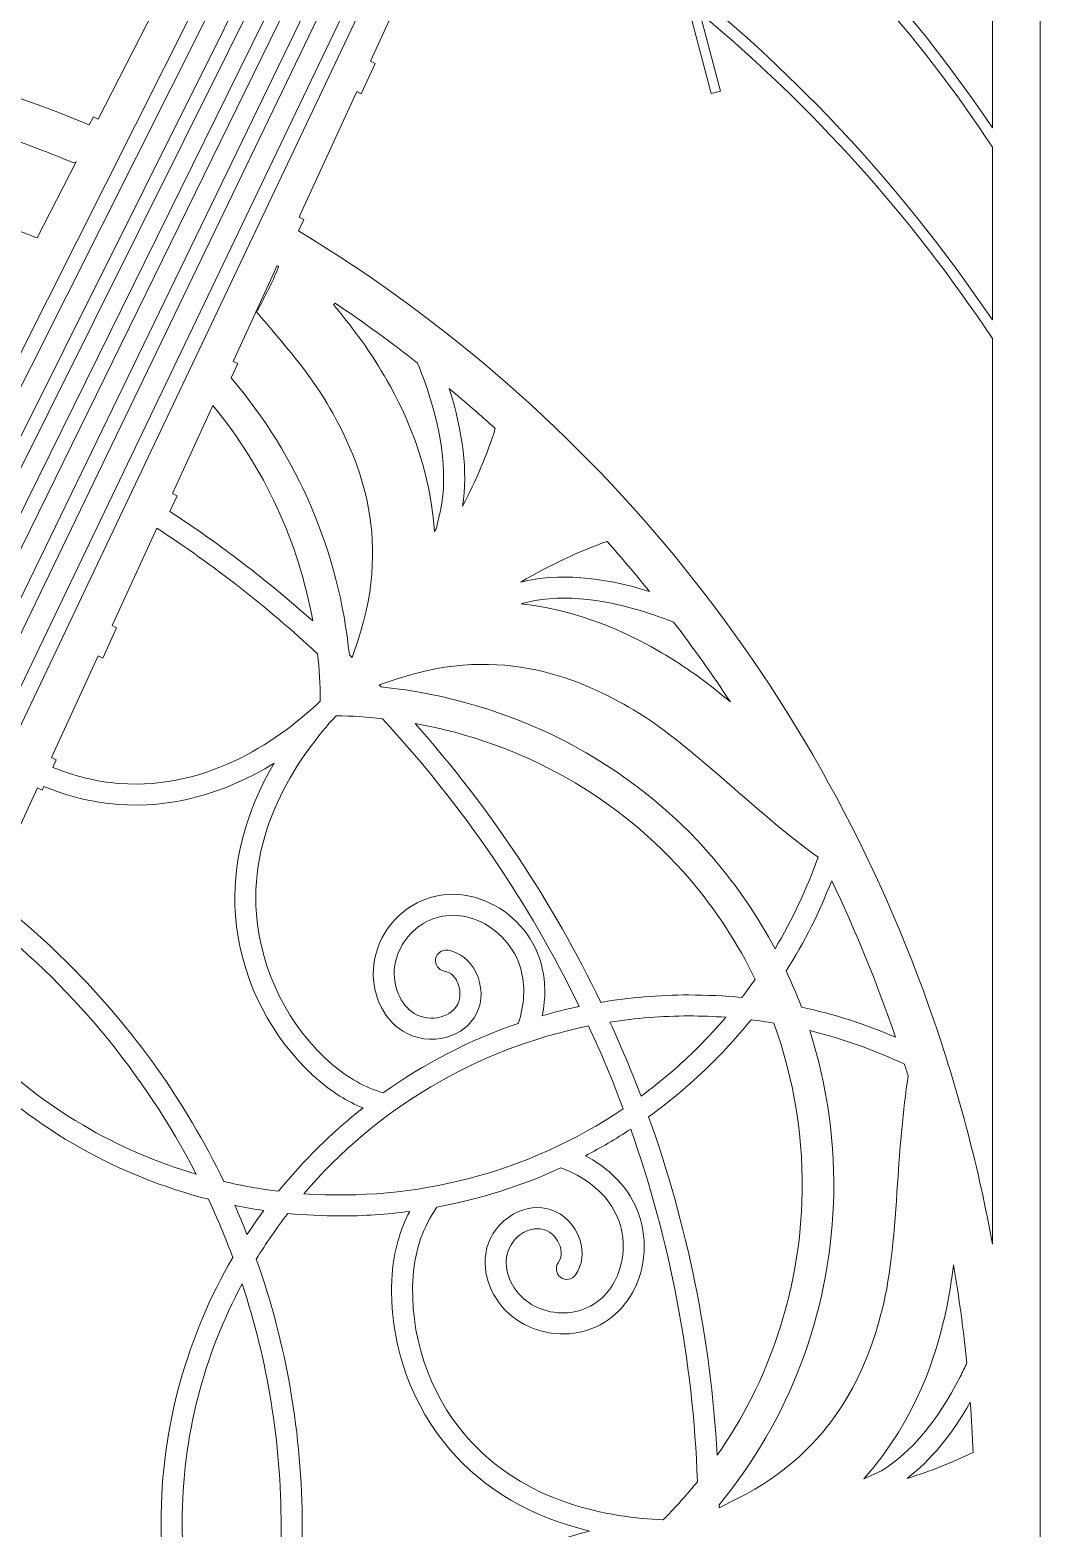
# Model space of a CAD drawing. Header units: millimetres. Extents: x -131 to 670, y -112 to 1620.
# Drawn here: x 127.3 to 254.4, y 719.4 to 907.9 of the extents above; entities that cross this region are included whole.
import ezdxf

# ---------------------------------------------------------------- set-up
doc = ezdxf.new("R2010")
doc.units = ezdxf.units.MM
doc.header["$MEASUREMENT"] = 0
doc.layers.add('Layer 5', color=7, linetype='Continuous')

msp = doc.modelspace()

# ---------------------------------------------------------------- linework, layer by layer
at = {"layer": 'Layer 5', "lineweight": 0}
for points in [[(-130.85, 1037.01), (-130.85, 475.78), (254.45, 475.78), (254.45, 1037.01), (-130.85, 1037.01)], [(38.06, 634.98), (35.63, 636.38), (209.4, 999.01), (212.83, 1002.8), (38.06, 634.98)], [(30.64, 639.26), (199.75, 988.33), (203.64, 992.63), (32.69, 638.08), (30.64, 639.26)], [(27.4, 641.13), (25.22, 642.39), (191.12, 978.79), (195.01, 983.09), (27.4, 641.13)], [(22.21, 644.13), (20.52, 645.1), (182.07, 968.78), (186.32, 973.47), (22.21, 644.13)]]:
    msp.add_lwpolyline(points, dxfattribs=at)
for points, knots in [([(17.54, 646.82), (17.54, 646.82), (15.79, 647.83), (15.79, 647.83), (15.79, 647.83), (173.58, 961.58), (173.58, 961.58), (174.34, 961.17), (175.29, 961.31), (175.9, 961.96), (175.9, 961.96), (17.54, 646.82), (17.54, 646.82)], [0, 0, 0, 0, 1, 1, 1, 2, 2, 2, 3, 3, 3, 4, 4, 4, 4]), ([(248.45, 895.58), (239.22, 909.39), (228.15, 921.63), (215.54, 931.94), (216.97, 934.17), (217.19, 936.62), (215.88, 938.04), (214.32, 939.71), (211.17, 939.37), (208.53, 937.35), (204.28, 940.46), (199.87, 943.35), (195.31, 946.03), (195.93, 946.34), (196.56, 946.63), (197.23, 946.9), (204.07, 949.66), (208.18, 950.13), (210.18, 950.13), (211.22, 950.13), (211.69, 950), (211.69, 950), (211.69, 950), (211.11, 952.68), (210.78, 956.87), (225.57, 946.39), (238.2, 933.13), (248.45, 917.39), (248.45, 917.39), (248.45, 895.58), (248.45, 895.58)], [0, 0, 0, 0, 1, 1, 1, 2, 2, 2, 3, 3, 3, 4, 4, 4, 5, 5, 5, 6, 6, 6, 7, 7, 7, 8, 8, 8, 9, 9, 9, 10, 10, 10, 10]), ([(-124.85, 939.61), (-124.26, 937.82), (-123.24, 936.15), (-121.86, 934.7), (-122.01, 934.8), (-122.09, 934.86), (-122.09, 934.86), (-117.89, 930.66), (-114.2, 929.13), (-109.83, 928.82), (-105.25, 928.51), (-101.52, 932.89), (-101.52, 932.89), (-101.52, 932.89), (-91.29, 945.24), (-91.29, 945.24), (-87.81, 943.47), (-84.47, 942.77), (-81.4, 943.14), (-78.93, 941.28), (-76.24, 939.31), (-73.28, 937.21), (-61.25, 928.68), (-46.14, 921.35), (-29.64, 917.14), (-29.64, 917.14), (-29.36, 896.32), (-29.36, 896.32), (-29.36, 896.32), (-27.98, 896.33), (-27.98, 896.33), (-27.98, 896.33), (-28.25, 916.8), (-28.25, 916.8), (-9.53, 912.24), (10.92, 911.72), (30.72, 917.98), (30.83, 917.43), (31.03, 916.9), (31.32, 916.41), (33.44, 912.81), (39.56, 912.47), (44.98, 915.67), (50.05, 918.65), (52.71, 923.65), (51.32, 927.23), (60.56, 932.6), (70.72, 936.86), (81.43, 939.9), (81.43, 939.9), (84.47, 920.38), (84.47, 920.38), (84.47, 920.38), (84.49, 920.38), (84.49, 920.38), (84.49, 920.38), (84.49, 920.36), (84.49, 920.36), (84.49, 920.36), (110.44, 924.4), (110.44, 924.4), (110.44, 924.4), (109.59, 929.87), (109.59, 929.87), (109.59, 929.87), (109.58, 929.86), (109.58, 929.86), (109.58, 929.86), (109.1, 933), (109.1, 933), (109.1, 933), (109.1, 933), (109.1, 933), (109.1, 933), (108.77, 935.12), (108.77, 935.12), (108.77, 935.12), (108.76, 935.12), (108.76, 935.12), (108.76, 935.12), (107.28, 944.66), (107.28, 944.66), (124.03, 946.15), (141.34, 944.68), (158.02, 939.76), (158.02, 939.76), (145.78, 915.91), (145.78, 915.91), (145.78, 915.91), (145.2, 916.19), (145.2, 916.19), (145.2, 916.19), (143.28, 912.46), (143.28, 912.46), (143.28, 912.46), (143.86, 912.18), (143.86, 912.18), (143.86, 912.18), (135.92, 896.69), (135.92, 896.69), (135.92, 896.69), (135.34, 896.98), (135.34, 896.98), (135.34, 896.98), (134.81, 895.95), (134.81, 895.95), (92.5, 913.43), (45.85, 914.9), (2.17, 899.9), (-45.35, 883.59), (-83.68, 849.75), (-105.75, 804.61), (-117.56, 780.46), (-123.95, 754.62), (-124.85, 728.53), (-124.85, 728.53), (-124.85, 939.61), (-124.85, 939.61)], [0, 0, 0, 0, 1, 1, 1, 2, 2, 2, 3, 3, 3, 4, 4, 4, 5, 5, 5, 6, 6, 6, 7, 7, 7, 8, 8, 8, 9, 9, 9, 10, 10, 10, 11, 11, 11, 12, 12, 12, 13, 13, 13, 14, 14, 14, 15, 15, 15, 16, 16, 16, 17, 17, 17, 18, 18, 18, 19, 19, 19, 20, 20, 20, 21, 21, 21, 22, 22, 22, 23, 23, 23, 24, 24, 24, 25, 25, 25, 26, 26, 26, 27, 27, 27, 28, 28, 28, 29, 29, 29, 30, 30, 30, 31, 31, 31, 32, 32, 32, 33, 33, 33, 34, 34, 34, 35, 35, 35, 36, 36, 36, 37, 37, 37, 38, 38, 38, 39, 39, 39, 39]), ([(248.45, 755.11), (246.75, 764.51), (244.32, 773.85), (241.16, 783.06), (226.74, 825.06), (198.63, 859.87), (161.14, 882.63), (161.14, 882.63), (161.79, 884.05), (161.79, 884.05), (161.79, 884.05), (161.79, 884.05), (161.79, 884.05), (161.79, 884.05), (161.79, 884.05), (161.79, 884.05), (161.79, 884.05), (161.79, 884.05), (161.79, 884.05), (161.79, 884.05), (161.21, 884.33), (161.21, 884.33), (161.21, 884.33), (161.31, 884.56), (161.31, 884.56), (161.31, 884.56), (161.31, 884.56), (161.31, 884.56), (161.31, 884.56), (168.46, 900.15), (168.46, 900.15), (168.46, 900.15), (169.03, 899.87), (169.03, 899.87), (169.03, 899.87), (170.78, 903.69), (170.78, 903.69), (170.78, 903.69), (170.21, 903.97), (170.21, 903.97), (170.21, 903.97), (182.1, 929.92), (182.1, 929.92), (191.84, 924.75), (201.23, 918.49), (210.03, 911.36), (210.03, 911.36), (213.05, 899.89), (213.05, 899.89), (213.05, 899.89), (214.24, 900.2), (214.24, 900.2), (214.24, 900.2), (211.65, 910.03), (211.65, 910.03), (225.75, 898.35), (238.3, 884.39), (248.45, 869.06), (248.45, 869.06), (248.45, 755.11), (248.45, 755.11)], [0, 0, 0, 0, 1, 1, 1, 2, 2, 2, 3, 3, 3, 4, 4, 4, 5, 5, 5, 6, 6, 6, 7, 7, 7, 8, 8, 8, 9, 9, 9, 10, 10, 10, 11, 11, 11, 12, 12, 12, 13, 13, 13, 14, 14, 14, 15, 15, 15, 16, 16, 16, 17, 17, 17, 18, 18, 18, 19, 19, 19, 20, 20, 20, 20]), ([(248.45, 871.41), (238.04, 886.87), (225.31, 900.85), (210.99, 912.54), (210.99, 912.54), (206.93, 927.99), (206.93, 927.99), (208.82, 927.18), (211.67, 927.95), (213.95, 930.06), (214.19, 930.28), (214.4, 930.5), (214.61, 930.74), (227.64, 920.16), (239.02, 907.5), (248.45, 893.17), (248.45, 893.17), (248.45, 871.41), (248.45, 871.41)], [0, 0, 0, 0, 1, 1, 1, 2, 2, 2, 3, 3, 3, 4, 4, 4, 5, 5, 5, 6, 6, 6, 6]), ([(121.75, 895.33), (125.47, 894.07), (129.18, 892.69), (132.87, 891.17), (132.96, 891.21), (133.05, 891.26), (133.15, 891.3), (133.15, 891.3), (128.24, 881.73), (128.24, 881.73), (127.48, 882.04), (126.73, 882.33), (125.96, 882.61), (124.99, 887.03), (123.56, 891.29), (121.75, 895.33)], [0, 0, 0, 0, 1, 1, 1, 2, 2, 2, 3, 3, 3, 4, 4, 4, 5, 5, 5, 5]), ([(164.73, 860.91), (168.52, 854.49), (173.05, 844.42), (168.64, 831.17), (168.64, 831.17), (167.88, 828.92), (167.88, 828.92), (167.77, 829.03), (167.65, 829.15), (167.53, 829.26), (166.25, 842.1), (161.08, 854.24), (152.65, 864.12), (152.65, 864.12), (153.48, 865.92), (153.48, 865.92), (153.48, 865.92), (152.9, 866.2), (152.9, 866.2), (152.9, 866.2), (158.05, 877.43), (158.05, 877.43), (158.05, 877.43), (158.05, 877.43), (158.05, 877.43), (158.05, 877.43), (158.42, 878.23), (158.42, 878.23), (158.49, 878.19), (158.56, 878.15), (158.63, 878.1), (157.92, 876.34), (157.06, 874.63), (156.17, 873.01), (156.06, 872.81), (155.95, 872.62), (155.84, 872.42), (159.31, 868.42), (162.54, 864.62), (164.73, 860.91)], [0, 0, 0, 0, 1, 1, 1, 2, 2, 2, 3, 3, 3, 4, 4, 4, 5, 5, 5, 6, 6, 6, 7, 7, 7, 8, 8, 8, 9, 9, 9, 10, 10, 10, 11, 11, 11, 12, 12, 12, 13, 13, 13, 13]), ([(178.57, 845.67), (178.53, 845.54), (178.52, 845.41), (178.52, 845.28), (178.43, 845.1), (178.33, 844.92), (178.24, 844.73), (177.58, 854.83), (173.26, 862.14), (171.55, 865.03), (169.79, 868.01), (167.6, 870.84), (165.54, 873.34), (165.61, 873.41), (165.68, 873.47), (165.76, 873.53), (169.31, 871.12), (172.77, 868.61), (176.11, 865.99), (176.62, 864.73), (177.09, 863.46), (177.51, 862.18), (179.61, 855.72), (179.96, 850.32), (178.57, 845.67)], [0, 0, 0, 0, 1, 1, 1, 2, 2, 2, 3, 3, 3, 4, 4, 4, 5, 5, 5, 6, 6, 6, 7, 7, 7, 8, 8, 8, 8]), ([(180.1, 862.77), (182.07, 861.13), (184, 859.46), (185.89, 857.76), (184.86, 854.44), (183.49, 851.19), (181.79, 848), (182.43, 852.36), (181.87, 857.22), (180.1, 862.77)], [0, 0, 0, 0, 1, 1, 1, 2, 2, 2, 3, 3, 3, 3]), ([(145.28, 849.58), (145.28, 849.58), (150.36, 860.66), (150.36, 860.66), (156.83, 852.79), (161.14, 843.46), (162.93, 833.53), (157.24, 838.6), (151.23, 843.2), (144.95, 847.32), (144.95, 847.32), (145.86, 849.3), (145.86, 849.3), (145.86, 849.3), (145.28, 849.58), (145.28, 849.58)], [0, 0, 0, 0, 1, 1, 1, 2, 2, 2, 3, 3, 3, 4, 4, 4, 5, 5, 5, 5]), ([(137.67, 832.96), (137.67, 832.96), (143.29, 845.23), (143.29, 845.23), (150.41, 840.58), (157.19, 835.3), (163.53, 829.41), (163.74, 827.48), (163.86, 825.53), (163.88, 823.57), (163.88, 823.57), (163.88, 823.43), (163.88, 823.43), (159.15, 818.96), (149.98, 812.19), (138.59, 813.09), (135.7, 813.31), (132.86, 814.01), (130.2, 815.11), (130.2, 815.11), (130.63, 816.06), (130.63, 816.06), (130.63, 816.06), (130.05, 816.34), (130.05, 816.34), (130.05, 816.34), (135.92, 829.14), (135.92, 829.14), (135.92, 829.14), (136.5, 828.86), (136.5, 828.86), (136.5, 828.86), (138.25, 832.68), (138.25, 832.68), (138.25, 832.68), (137.67, 832.96), (137.67, 832.96)], [0, 0, 0, 0, 1, 1, 1, 2, 2, 2, 3, 3, 3, 4, 4, 4, 5, 5, 5, 6, 6, 6, 7, 7, 7, 8, 8, 8, 9, 9, 9, 10, 10, 10, 11, 11, 11, 12, 12, 12, 12]), ([(189.12, 838.43), (192.76, 840.56), (196.37, 842.26), (199.96, 843.55), (201.79, 841.49), (203.57, 839.39), (205.29, 837.25), (199.14, 839.16), (193.82, 839.55), (189.12, 838.43)], [0, 0, 0, 0, 1, 1, 1, 2, 2, 2, 3, 3, 3, 3]), ([(208.34, 833.38), (210.84, 830.11), (213.22, 826.77), (215.48, 823.36), (213.02, 825.39), (210.26, 827.51), (207.37, 829.21), (204.71, 830.79), (198.18, 834.64), (189.15, 835.71), (193.69, 836.93), (198.93, 836.55), (205.17, 834.52), (206.24, 834.17), (207.3, 833.79), (208.34, 833.38)], [0, 0, 0, 0, 1, 1, 1, 2, 2, 2, 3, 3, 3, 4, 4, 4, 5, 5, 5, 5]), ([(203.3, 822.34), (207.35, 819.95), (211.51, 816.32), (215.91, 812.49), (219.35, 809.49), (222.86, 806.44), (226.51, 803.81), (225.11, 799.83), (223.31, 795.97), (221.1, 792.28), (218.96, 796.29), (216.39, 800.09), (213.38, 803.61), (202.93, 815.87), (187.92, 823.56), (171.55, 825.23), (171.47, 825.32), (171.38, 825.41), (171.3, 825.49), (171.3, 825.49), (173.56, 826.25), (173.56, 826.25), (186.81, 830.67), (196.88, 826.14), (203.3, 822.34)], [0, 0, 0, 0, 1, 1, 1, 2, 2, 2, 3, 3, 3, 4, 4, 4, 5, 5, 5, 6, 6, 6, 7, 7, 7, 8, 8, 8, 8]), ([(196.47, 785.02), (194.89, 784.69), (193.33, 784.29), (191.8, 783.85), (192.27, 786.08), (192.24, 788.34), (191.66, 790.45), (190.71, 793.92), (188, 796.94), (184.59, 798.32), (181.51, 799.58), (178.3, 799.39), (175.55, 797.79), (172.89, 796.23), (170.99, 793.36), (170.61, 790.3), (170.18, 786.92), (171.66, 783.55), (174.28, 781.91), (175.86, 780.92), (177.91, 780.64), (179.78, 781.16), (181.47, 781.63), (182.8, 782.68), (183.54, 784.13), (184.33, 785.68), (184.29, 787.68), (183.45, 789.35), (182.7, 790.84), (181.41, 791.84), (179.91, 792.09), (179.19, 792.21), (178.51, 791.73), (178.38, 791.01), (178.26, 790.29), (178.75, 789.6), (179.47, 789.48), (180.38, 789.33), (180.87, 788.59), (181.09, 788.16), (181.54, 787.25), (181.58, 786.12), (181.18, 785.33), (180.79, 784.55), (180.04, 783.98), (179.07, 783.71), (177.92, 783.39), (176.63, 783.56), (175.69, 784.15), (173.95, 785.24), (172.94, 787.63), (173.23, 789.97), (173.51, 792.23), (174.92, 794.35), (176.89, 795.5), (178.9, 796.68), (181.29, 796.81), (183.59, 795.88), (186.26, 794.79), (188.37, 792.44), (189.11, 789.75), (189.7, 787.62), (189.56, 785.21), (188.79, 782.9), (182.67, 780.8), (176.95, 777.84), (171.79, 774.15), (169.52, 774.83), (167.33, 776.04), (165.38, 777.73), (159.88, 782.5), (156.41, 789.4), (155.84, 796.66), (154.97, 807.78), (161.4, 816.78), (165.87, 821.61), (167.82, 821.58), (169.77, 821.45), (171.69, 821.23), (181.8, 810.3), (190.11, 798.11), (196.47, 785.02)], [0, 0, 0, 0, 1, 1, 1, 2, 2, 2, 3, 3, 3, 4, 4, 4, 5, 5, 5, 6, 6, 6, 7, 7, 7, 8, 8, 8, 9, 9, 9, 10, 10, 10, 11, 11, 11, 12, 12, 12, 13, 13, 13, 14, 14, 14, 15, 15, 15, 16, 16, 16, 17, 17, 17, 18, 18, 18, 19, 19, 19, 20, 20, 20, 21, 21, 21, 22, 22, 22, 23, 23, 23, 24, 24, 24, 25, 25, 25, 26, 26, 26, 27, 27, 27, 27]), ([(216.92, 786.14), (214.73, 786.36), (212.51, 786.47), (210.27, 786.47), (206.49, 786.47), (202.78, 786.15), (199.17, 785.54), (193.11, 798.15), (185.27, 809.95), (175.8, 820.64), (189.32, 818.21), (201.57, 811.34), (210.36, 801.04), (213.67, 797.16), (216.43, 792.93), (218.61, 788.43), (218.06, 787.66), (217.5, 786.89), (216.92, 786.14)], [0, 0, 0, 0, 1, 1, 1, 2, 2, 2, 3, 3, 3, 4, 4, 4, 5, 5, 5, 6, 6, 6, 6]), ([(123.82, 802.75), (123.82, 802.75), (128.3, 812.53), (128.3, 812.53), (128.3, 812.53), (128.88, 812.24), (128.88, 812.24), (128.88, 812.24), (129.09, 812.7), (129.09, 812.7), (132.04, 811.48), (135.18, 810.7), (138.38, 810.45), (144.97, 809.93), (151.74, 811.74), (158.07, 815.62), (154.41, 809.44), (152.7, 802.86), (153.2, 796.45), (153.77, 789.21), (156.98, 782.29), (162.11, 777.17), (162.6, 776.67), (163.12, 776.19), (163.65, 775.73), (165.37, 774.24), (167.27, 773.07), (169.26, 772.25), (165.34, 769.17), (161.77, 765.65), (158.63, 761.77), (156.31, 762.05), (154, 762.47), (151.72, 763.01), (146.9, 773), (140.38, 782.21), (132.3, 790.28), (129.26, 793.33), (126.05, 796.15), (122.7, 798.75), (122.7, 798.75), (124.4, 802.46), (124.4, 802.46), (124.4, 802.46), (123.82, 802.75), (123.82, 802.75)], [0, 0, 0, 0, 1, 1, 1, 2, 2, 2, 3, 3, 3, 4, 4, 4, 5, 5, 5, 6, 6, 6, 7, 7, 7, 8, 8, 8, 9, 9, 9, 10, 10, 10, 11, 11, 11, 12, 12, 12, 13, 13, 13, 14, 14, 14, 15, 15, 15, 15]), ([(224.42, 784.95), (223.84, 786.49), (223.2, 788), (222.5, 789.49), (224.8, 793.12), (226.7, 796.93), (228.23, 800.85), (231.29, 794.45), (233.97, 787.87), (236.26, 781.16), (232.48, 782.77), (228.52, 784.06), (224.42, 784.95)], [0, 0, 0, 0, 1, 1, 1, 2, 2, 2, 3, 3, 3, 4, 4, 4, 4]), ([(117.59, 789.15), (117.59, 789.15), (121.02, 796.62), (121.02, 796.62), (132.32, 787.88), (141.67, 776.73), (148.25, 763.92), (138.37, 766.83), (129.06, 772.17), (121.28, 779.95), (119.58, 781.66), (117.99, 783.44), (116.52, 785.28), (116.52, 785.28), (118.17, 788.87), (118.17, 788.87), (118.17, 788.87), (117.59, 789.15), (117.59, 789.15)], [0, 0, 0, 0, 1, 1, 1, 2, 2, 2, 3, 3, 3, 4, 4, 4, 5, 5, 5, 6, 6, 6, 6]), ([(111.75, 682.32), (111.76, 681.72), (111.75, 681.12), (111.74, 680.53), (111.68, 678.15), (111.43, 675.77), (110.93, 673.45), (110.44, 671.13), (109.65, 668.87), (108.52, 666.81), (107.94, 665.79), (107.27, 664.82), (106.54, 663.92), (105.79, 663.03), (104.93, 662.25), (104.02, 661.54), (103.57, 661.18), (103.09, 660.86), (102.6, 660.57), (102.1, 660.28), (101.59, 660.02), (101.08, 659.77), (100.55, 659.56), (100.04, 659.3), (99.49, 659.14), (99.49, 659.14), (98.68, 658.87), (98.68, 658.87), (98.68, 658.87), (97.84, 658.66), (97.84, 658.66), (97.3, 658.5), (96.72, 658.44), (96.16, 658.32), (95.6, 658.23), (95.01, 658.19), (94.43, 658.12), (93.27, 657.95), (92.12, 657.95), (90.97, 657.9), (90.88, 657.9), (90.8, 657.9), (90.71, 657.9), (86.2, 657.9), (81.81, 659.07), (78.07, 661.54), (76.18, 662.81), (74.44, 664.33), (72.83, 666.01), (71.23, 667.71), (69.76, 669.55), (68.33, 671.44), (67.99, 671.91), (67.65, 672.38), (67.31, 672.85), (67.31, 672.85), (67.31, 672.85), (67.31, 672.84), (66.83, 673.5), (66.37, 674.17), (65.92, 674.84), (65.92, 674.84), (66.94, 677.07), (66.94, 677.07), (66.94, 677.07), (66.36, 677.35), (66.36, 677.35), (66.36, 677.35), (67.38, 679.58), (67.38, 679.58), (67.38, 679.58), (67.96, 679.29), (67.96, 679.29), (67.96, 679.29), (69.71, 683.11), (69.71, 683.11), (69.71, 683.11), (69.13, 683.39), (69.13, 683.39), (69.13, 683.39), (70.85, 687.13), (70.85, 687.13), (70.85, 687.13), (71.42, 686.85), (71.42, 686.85), (71.42, 686.85), (73.17, 690.66), (73.17, 690.66), (73.17, 690.66), (72.59, 690.95), (72.59, 690.95), (72.59, 690.95), (74.31, 694.68), (74.31, 694.68), (74.31, 694.68), (74.88, 694.4), (74.88, 694.4), (74.88, 694.4), (76.63, 698.22), (76.63, 698.22), (76.63, 698.22), (76.06, 698.5), (76.06, 698.5), (76.06, 698.5), (77.77, 702.24), (77.77, 702.24), (77.77, 702.24), (78.34, 701.95), (78.34, 701.95), (78.34, 701.95), (80.09, 705.77), (80.09, 705.77), (80.09, 705.77), (79.52, 706.05), (79.52, 706.05), (79.52, 706.05), (81.92, 711.3), (81.92, 711.3), (81.92, 711.3), (82.5, 711.02), (82.5, 711.02), (82.5, 711.02), (84.25, 714.84), (84.25, 714.84), (84.25, 714.84), (83.67, 715.12), (83.67, 715.12), (83.67, 715.12), (86.08, 720.37), (86.08, 720.37), (86.08, 720.37), (86.65, 720.08), (86.65, 720.08), (86.65, 720.08), (88.4, 723.9), (88.4, 723.9), (88.4, 723.9), (87.82, 724.18), (87.82, 724.18), (87.82, 724.18), (90.23, 729.43), (90.23, 729.43), (90.23, 729.43), (90.81, 729.15), (90.81, 729.15), (90.81, 729.15), (92.56, 732.97), (92.56, 732.97), (92.56, 732.97), (91.98, 733.25), (91.98, 733.25), (91.98, 733.25), (95.07, 740.01), (95.07, 740.01), (95.07, 740.01), (95.65, 739.73), (95.65, 739.73), (95.65, 739.73), (97.4, 743.54), (97.4, 743.54), (97.4, 743.54), (96.82, 743.82), (96.82, 743.82), (96.82, 743.82), (99.92, 750.58), (99.92, 750.58), (99.92, 750.58), (100.5, 750.3), (100.5, 750.3), (100.5, 750.3), (102.25, 754.12), (102.25, 754.12), (102.25, 754.12), (101.67, 754.4), (101.67, 754.4), (101.67, 754.4), (104.77, 761.16), (104.77, 761.16), (104.77, 761.16), (105.34, 760.88), (105.34, 760.88), (105.34, 760.88), (107.09, 764.69), (107.09, 764.69), (107.09, 764.69), (106.52, 764.98), (106.52, 764.98), (106.52, 764.98), (110.3, 773.24), (110.3, 773.24), (110.3, 773.24), (110.88, 772.96), (110.88, 772.96), (110.88, 772.96), (112.63, 776.78), (112.63, 776.78), (112.63, 776.78), (112.05, 777.06), (112.05, 777.06), (112.05, 777.06), (114.84, 783.15), (114.84, 783.15), (116.26, 781.4), (117.79, 779.71), (119.41, 778.08), (128.12, 769.38), (138.66, 763.61), (149.8, 760.76), (150.92, 758.37), (151.94, 755.93), (152.87, 753.44), (147.14, 743.62), (143.84, 732.21), (143.84, 720.05), (143.84, 707.72), (147.22, 696.18), (153.09, 686.27), (152.19, 683.79), (151.18, 681.35), (150.08, 678.96), (142.07, 676.86), (134.39, 673.24), (127.49, 668.11), (127.19, 670.46), (126.39, 672.71), (125.52, 674.89), (124.53, 677.12), (123.4, 679.31), (121.94, 681.31), (121.2, 682.31), (120.38, 683.26), (119.41, 684.09), (118.46, 684.91), (117.32, 685.62), (115.97, 685.88), (115.72, 685.92), (115.46, 685.94), (115.2, 685.94), (114.76, 685.94), (114.32, 685.87), (113.89, 685.72), (113.72, 685.66), (113.55, 685.58), (113.39, 685.49), (112.92, 685.21), (112.51, 684.82), (112.23, 684.35), (112.03, 684.04), (111.92, 683.69), (111.83, 683.34), (111.8, 683.16), (111.76, 682.99), (111.76, 682.81), (111.76, 682.81), (111.75, 682.54), (111.75, 682.54), (111.75, 682.54), (111.75, 682.32), (111.75, 682.32)], [0, 0, 0, 0, 1, 1, 1, 2, 2, 2, 3, 3, 3, 4, 4, 4, 5, 5, 5, 6, 6, 6, 7, 7, 7, 8, 8, 8, 9, 9, 9, 10, 10, 10, 11, 11, 11, 12, 12, 12, 13, 13, 13, 14, 14, 14, 15, 15, 15, 16, 16, 16, 17, 17, 17, 18, 18, 18, 19, 19, 19, 20, 20, 20, 21, 21, 21, 22, 22, 22, 23, 23, 23, 24, 24, 24, 25, 25, 25, 26, 26, 26, 27, 27, 27, 28, 28, 28, 29, 29, 29, 30, 30, 30, 31, 31, 31, 32, 32, 32, 33, 33, 33, 34, 34, 34, 35, 35, 35, 36, 36, 36, 37, 37, 37, 38, 38, 38, 39, 39, 39, 40, 40, 40, 41, 41, 41, 42, 42, 42, 43, 43, 43, 44, 44, 44, 45, 45, 45, 46, 46, 46, 47, 47, 47, 48, 48, 48, 49, 49, 49, 50, 50, 50, 51, 51, 51, 52, 52, 52, 53, 53, 53, 54, 54, 54, 55, 55, 55, 56, 56, 56, 57, 57, 57, 58, 58, 58, 59, 59, 59, 60, 60, 60, 61, 61, 61, 62, 62, 62, 63, 63, 63, 64, 64, 64, 65, 65, 65, 66, 66, 66, 67, 67, 67, 68, 68, 68, 69, 69, 69, 70, 70, 70, 71, 71, 71, 72, 72, 72, 73, 73, 73, 74, 74, 74, 75, 75, 75, 76, 76, 76, 77, 77, 77, 78, 78, 78, 79, 79, 79, 80, 80, 80, 81, 81, 81, 82, 82, 82, 83, 83, 83, 84, 84, 84, 85, 85, 85, 86, 86, 86, 86]), ([(202, 772.14), (189.96, 764.03), (175.75, 760.47), (161.81, 761.46), (170.9, 772.09), (183.42, 779.7), (197.64, 782.57), (199.23, 779.15), (200.68, 775.67), (202, 772.14)], [0, 0, 0, 0, 1, 1, 1, 2, 2, 2, 3, 3, 3, 3]), ([(200.33, 783.05), (203.57, 783.56), (206.89, 783.83), (210.27, 783.83), (211.83, 783.83), (213.37, 783.77), (214.9, 783.66), (213.82, 782.39), (212.68, 781.15), (211.48, 779.95), (209.19, 777.66), (206.77, 775.59), (204.24, 773.72), (203.04, 776.87), (201.74, 779.98), (200.33, 783.05)], [0, 0, 0, 0, 1, 1, 1, 2, 2, 2, 3, 3, 3, 4, 4, 4, 5, 5, 5, 5]), ([(213.83, 728.55), (212.98, 743.26), (210.06, 757.57), (205.19, 771.14), (208.05, 773.2), (210.78, 775.51), (213.35, 778.08), (215.04, 779.77), (216.61, 781.53), (218.08, 783.35), (219.04, 783.23), (219.99, 783.09), (220.94, 782.93), (223.55, 775.77), (224.78, 768.12), (224.48, 760.34), (224.04, 748.84), (220.31, 737.84), (213.83, 728.55)], [0, 0, 0, 0, 1, 1, 1, 2, 2, 2, 3, 3, 3, 4, 4, 4, 5, 5, 5, 6, 6, 6, 6]), ([(236.52, 762.74), (236.12, 756.91), (235.74, 751.41), (234.57, 746.85), (232.71, 739.63), (228.8, 729.31), (216.3, 723.06), (216.3, 723.06), (214.07, 721.95), (214.07, 721.95), (214.07, 722.07), (214.07, 722.18), (214.07, 722.3), (222.84, 732.98), (227.91, 746.23), (228.44, 760.18), (228.73, 767.66), (227.7, 775.03), (225.46, 781.99), (229.61, 780.97), (233.6, 779.54), (237.39, 777.75), (237.55, 777.25), (237.71, 776.76), (237.86, 776.26), (237.15, 771.85), (236.83, 767.25), (236.52, 762.74)], [0, 0, 0, 0, 1, 1, 1, 2, 2, 2, 3, 3, 3, 4, 4, 4, 5, 5, 5, 6, 6, 6, 7, 7, 7, 8, 8, 8, 9, 9, 9, 9]), ([(207.55, 720.97), (207.55, 720.97), (207.02, 720.43), (207.02, 720.43), (200.47, 720.67), (189.48, 722.46), (182.19, 730.99), (177.46, 736.52), (175.04, 743.86), (175.56, 751.12), (175.79, 754.37), (176.84, 757.36), (178.55, 759.78), (183.88, 760.76), (189.12, 762.4), (194.13, 764.7), (197.04, 763.69), (199.48, 761.78), (200.83, 759.4), (202.21, 756.97), (202.38, 753.82), (201.26, 751.17), (200.3, 748.87), (198.52, 747.28), (196.26, 746.69), (194.05, 746.11), (191.56, 746.62), (189.76, 748.02), (187.9, 749.46), (186.92, 751.87), (187.38, 753.87), (187.63, 754.95), (188.43, 755.99), (189.46, 756.57), (190.33, 757.06), (191.27, 757.19), (192.1, 756.92), (192.94, 756.64), (193.72, 755.81), (194.04, 754.85), (194.19, 754.4), (194.36, 753.52), (193.83, 752.77), (193.4, 752.17), (193.54, 751.35), (194.14, 750.93), (194.73, 750.5), (195.56, 750.64), (195.98, 751.24), (196.86, 752.48), (197.07, 754.1), (196.55, 755.68), (195.96, 757.46), (194.57, 758.9), (192.92, 759.43), (191.37, 759.94), (189.68, 759.74), (188.16, 758.87), (186.47, 757.92), (185.22, 756.27), (184.8, 754.46), (184.11, 751.44), (185.45, 748.01), (188.13, 745.93), (190.57, 744.03), (193.94, 743.34), (196.93, 744.13), (200, 744.93), (202.41, 747.07), (203.7, 750.14), (205.13, 753.53), (204.91, 757.58), (203.13, 760.71), (201.82, 763.03), (199.75, 764.93), (197.24, 766.23), (199.18, 767.25), (201.08, 768.36), (202.94, 769.58), (207.92, 755.47), (210.77, 740.55), (211.34, 725.23), (210.15, 723.76), (208.89, 722.33), (207.55, 720.97)], [0, 0, 0, 0, 1, 1, 1, 2, 2, 2, 3, 3, 3, 4, 4, 4, 5, 5, 5, 6, 6, 6, 7, 7, 7, 8, 8, 8, 9, 9, 9, 10, 10, 10, 11, 11, 11, 12, 12, 12, 13, 13, 13, 14, 14, 14, 15, 15, 15, 16, 16, 16, 17, 17, 17, 18, 18, 18, 19, 19, 19, 20, 20, 20, 21, 21, 21, 22, 22, 22, 23, 23, 23, 24, 24, 24, 25, 25, 25, 26, 26, 26, 27, 27, 27, 28, 28, 28, 28]), ([(153.12, 760), (154.33, 759.75), (155.54, 759.53), (156.76, 759.35), (156.03, 758.36), (155.33, 757.35), (154.65, 756.32), (154.16, 757.55), (153.65, 758.78), (153.12, 760)], [0, 0, 0, 0, 1, 1, 1, 2, 2, 2, 3, 3, 3, 3]), ([(156.04, 686.52), (159.69, 697), (161.6, 708.13), (161.6, 719.56), (161.6, 731.21), (159.62, 742.56), (155.82, 753.22), (157.04, 755.21), (158.37, 757.14), (159.79, 758.98), (161.98, 758.77), (164.18, 758.66), (166.38, 758.66), (169.31, 758.66), (172.23, 758.86), (175.14, 759.24), (173.89, 756.87), (173.12, 754.18), (172.92, 751.31), (172.87, 750.6), (172.84, 749.9), (172.84, 749.2), (172.84, 741.95), (175.46, 734.79), (180.18, 729.27), (184.47, 724.24), (190.54, 720.74), (197.76, 719.01), (190.79, 717.22), (184.94, 713.78), (180.76, 708.89), (176.04, 703.37), (173.42, 696.21), (173.42, 688.96), (173.42, 688.26), (173.45, 687.56), (173.5, 686.85), (173.65, 684.68), (174.13, 682.6), (174.9, 680.69), (169.96, 681.27), (164.98, 681.31), (160.04, 680.79), (158.6, 682.62), (157.27, 684.54), (156.04, 686.52)], [0, 0, 0, 0, 1, 1, 1, 2, 2, 2, 3, 3, 3, 4, 4, 4, 5, 5, 5, 6, 6, 6, 7, 7, 7, 8, 8, 8, 9, 9, 9, 10, 10, 10, 11, 11, 11, 12, 12, 12, 13, 13, 13, 14, 14, 14, 15, 15, 15, 15]), ([(244.4, 738.43), (241.56, 732.86), (238.31, 728.98), (234.49, 726.6), (233.76, 726.25), (233.01, 725.93), (232.27, 725.6), (239.2, 733.31), (241.37, 741.74), (242.23, 745.07), (242.85, 747.51), (243.26, 750.06), (243.56, 752.5), (244.26, 748.41), (244.82, 744.3), (245.24, 740.16), (244.97, 739.58), (244.69, 739), (244.4, 738.43)], [0, 0, 0, 0, 1, 1, 1, 2, 2, 2, 3, 3, 3, 4, 4, 4, 5, 5, 5, 6, 6, 6, 6]), ([(154.04, 750.11), (157.22, 740.5), (158.95, 730.23), (158.95, 719.56), (158.95, 709.11), (157.29, 699.05), (154.24, 689.61), (149.3, 698.66), (146.49, 709.03), (146.49, 720.05), (146.49, 730.91), (149.22, 741.15), (154.04, 750.11)], [0, 0, 0, 0, 1, 1, 1, 2, 2, 2, 3, 3, 3, 4, 4, 4, 4]), ([(237.73, 725.64), (240.71, 727.93), (243.33, 731.1), (245.67, 735.22), (245.83, 733.12), (245.95, 731.02), (246.03, 728.91), (243.4, 727.62), (240.64, 726.53), (237.73, 725.64)], [0, 0, 0, 0, 1, 1, 1, 2, 2, 2, 3, 3, 3, 3])]:
    msp.add_open_spline(points, degree=3, knots=knots, dxfattribs=at)

doc.saveas('drawing.dxf')
